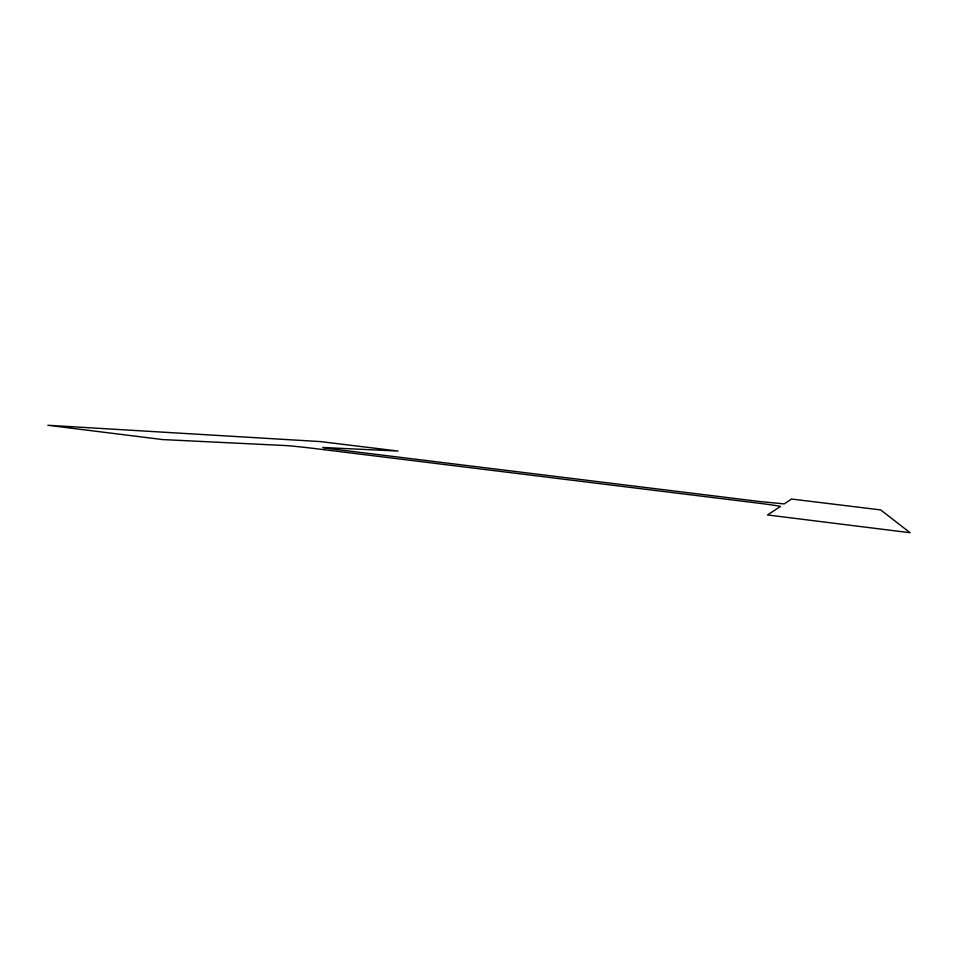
<?xml version="1.0" encoding="UTF-8"?>
<svg xmlns="http://www.w3.org/2000/svg" width="958" height="958" viewBox="0 0 958 958"><rect width="100%" height="100%" fill="white"/><g stroke="black" fill="none" stroke-linecap="round" stroke-linejoin="round"><path stroke-width="1.44" d="M780.255 506.543L767.55 514.961L910.1 532.72L880.665 509.907L791.571 499.046L784.207 503.92L759.694 501.525L329.899 448.679L322.834 447.494L398.025 451.05L320.487 441.59L47.9 425.28L162.561 439.566L285.197 445.542A23.806 0.611 6.5 0 1 315.553 448.643L756.305 502.902A25.399 0.695 6.9 0 1 780.255 506.543"/></g></svg>
